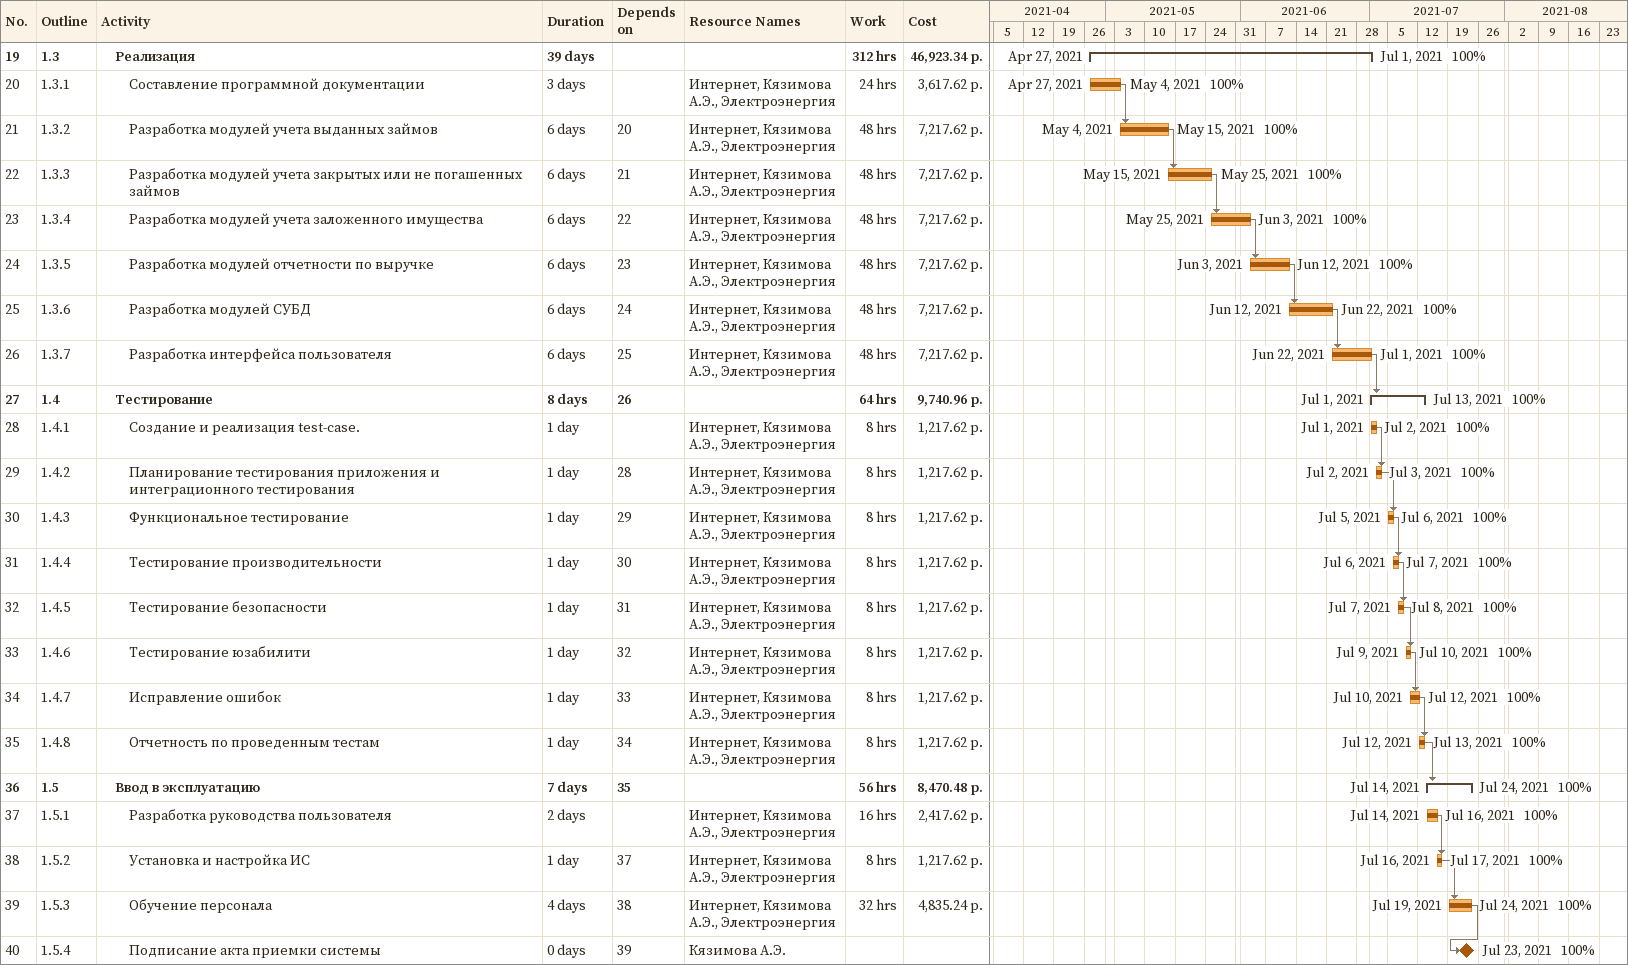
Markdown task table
| ID | WBS | Task | Duration | Start | Finish | Predecessors | Resources | % complete | Work (h) | Cost (р.) |
|---|---|---|---|---|---|---|---|---|---|---|
| 19 | 1.3 | **Реализация** | 39d | 2021-04-27 | 2021-07-01 |  |  | 100 | 312 | 46923.34 |
| 20 | 1.3.1 | Составление программной документации | 3d | 2021-04-27 | 2021-05-04 |  | Интернет, Кязимова А.Э., Электроэнергия | 100 | 24 | 3617.62 |
| 21 | 1.3.2 | Разработка модулей учета выданных займов | 6d | 2021-05-04 | 2021-05-15 | 20 | Интернет, Кязимова А.Э., Электроэнергия | 100 | 48 | 7217.62 |
| 22 | 1.3.3 | Разработка модулей учета закрытых или не погашенных займов | 6d | 2021-05-15 | 2021-05-25 | 21 | Интернет, Кязимова А.Э., Электроэнергия | 100 | 48 | 7217.62 |
| 23 | 1.3.4 | Разработка модулей учета заложенного имущества | 6d | 2021-05-25 | 2021-06-03 | 22 | Интернет, Кязимова А.Э., Электроэнергия | 100 | 48 | 7217.62 |
| 24 | 1.3.5 | Разработка модулей отчетности по выручке | 6d | 2021-06-03 | 2021-06-12 | 23 | Интернет, Кязимова А.Э., Электроэнергия | 100 | 48 | 7217.62 |
| 25 | 1.3.6 | Разработка модулей СУБД | 6d | 2021-06-12 | 2021-06-22 | 24 | Интернет, Кязимова А.Э., Электроэнергия | 100 | 48 | 7217.62 |
| 26 | 1.3.7 | Разработка интерфейса пользователя | 6d | 2021-06-22 | 2021-07-01 | 25 | Интернет, Кязимова А.Э., Электроэнергия | 100 | 48 | 7217.62 |
| 27 | 1.4 | **Тестирование** | 8d | 2021-07-01 | 2021-07-13 | 26 |  | 100 | 64 | 9740.96 |
| 28 | 1.4.1 | Создание и реализация test-case. | 1d | 2021-07-01 | 2021-07-02 |  | Интернет, Кязимова А.Э., Электроэнергия | 100 | 8 | 1217.62 |
| 29 | 1.4.2 | Планирование тестирования приложения и интеграционного тестирования | 1d | 2021-07-02 | 2021-07-03 | 28 | Интернет, Кязимова А.Э., Электроэнергия | 100 | 8 | 1217.62 |
| 30 | 1.4.3 | Функциональное тестирование | 1d | 2021-07-05 | 2021-07-06 | 29 | Интернет, Кязимова А.Э., Электроэнергия | 100 | 8 | 1217.62 |
| 31 | 1.4.4 | Тестирование производительности | 1d | 2021-07-06 | 2021-07-07 | 30 | Интернет, Кязимова А.Э., Электроэнергия | 100 | 8 | 1217.62 |
| 32 | 1.4.5 | Тестирование безопасности | 1d | 2021-07-07 | 2021-07-08 | 31 | Интернет, Кязимова А.Э., Электроэнергия | 100 | 8 | 1217.62 |
| 33 | 1.4.6 | Тестирование юзабилити | 1d | 2021-07-09 | 2021-07-10 | 32 | Интернет, Кязимова А.Э., Электроэнергия | 100 | 8 | 1217.62 |
| 34 | 1.4.7 | Исправление ошибок | 1d | 2021-07-10 | 2021-07-12 | 33 | Интернет, Кязимова А.Э., Электроэнергия | 100 | 8 | 1217.62 |
| 35 | 1.4.8 | Отчетность по проведенным тестам | 1d | 2021-07-12 | 2021-07-13 | 34 | Интернет, Кязимова А.Э., Электроэнергия | 100 | 8 | 1217.62 |
| 36 | 1.5 | **Ввод в эксплуатацию** | 7d | 2021-07-14 | 2021-07-24 | 35 |  | 100 | 56 | 8470.48 |
| 37 | 1.5.1 | Разработка руководства пользователя | 2d | 2021-07-14 | 2021-07-16 |  | Интернет, Кязимова А.Э., Электроэнергия | 100 | 16 | 2417.62 |
| 38 | 1.5.2 | Установка и настройка ИС | 1d | 2021-07-16 | 2021-07-17 | 37 | Интернет, Кязимова А.Э., Электроэнергия | 100 | 8 | 1217.62 |
| 39 | 1.5.3 | Обучение персонала | 4d | 2021-07-19 | 2021-07-24 | 38 | Интернет, Кязимова А.Э., Электроэнергия | 100 | 32 | 4835.24 |
| 40 | 1.5.4 | Подписание акта приемки системы | 0d | 2021-07-23 | 2021-07-23 | 39 | Кязимова А.Э. | 100 |  |  |
